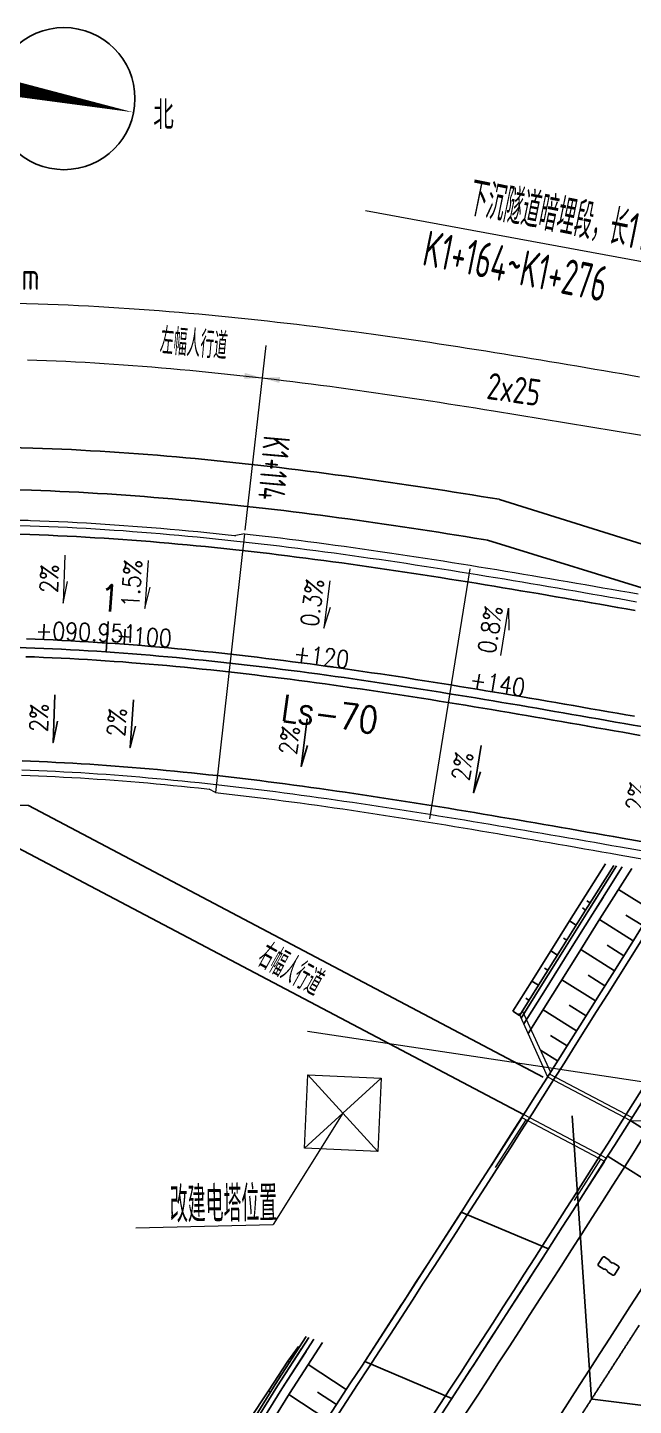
# Model space of a CAD drawing. Extents: x 45837 to 287007, y -98586 to 328021.
# Drawn here: x 123164 to 125212, y -27979 to -23325 of the extents above; entities that cross this region are included whole.
import ezdxf
from ezdxf.enums import TextEntityAlignment as Align

# ---------------------------------------------------------------- set-up
doc = ezdxf.new("R2010")
doc.units = 0
doc.header["$LTSCALE"] = 1000
doc.header["$MEASUREMENT"] = 0
for name, pattern in [('ACAD_ISO04W100', [30, 24, -3, 0, -3]), ('CENTER', [50.8, 31.75, -6.35, 6.35, -6.35]), ('DASH', [0.35, 0.25, -0.1]), ('HIDDEN', [9.525, 6.35, -3.175])]:
    doc.linetypes.add(name, pattern=pattern)
for name, color, linetype in [('0-文字', 7, 'Continuous'), ('0-段落划分', 2, 'Continuous'), ('canshu', 1, 'Continuous'), ('DIM_SYMB', 3, 'Continuous'), ('LMBG-数据', 7, 'Continuous'), ('PUB_TEXT', 7, 'Continuous'), ('ql', 7, 'Continuous'), ('station', 6, 'Continuous'), ('zhix', 5, 'ACAD_ISO04W100'), ('分隔带', 3, 'Continuous'), ('桥-立柱', 5, 'Continuous'), ('桥梁', 6, 'Continuous'), ('路基边线', 1, 'Continuous'), ('路面边线', 7, 'Continuous')]:
    doc.layers.add(name, color=color, linetype=linetype)
doc.layers.add('标注', color=4, linetype='Continuous', lineweight=15)
doc.layers.add('隧道', color=6, linetype='Continuous', lineweight=5)
doc.styles.add('_TCH_DIM', font='SIMPLEX', dxfattribs={"bigfont": 'GBCBIG'})
doc.styles.add('GTF_XW', font='simplex1.shx', dxfattribs={"width": 0.7, "bigfont": 'hztxt.shx'})
doc.styles.get("Standard").update_dxf_attribs({"font": 'gbenor.shx', "bigfont": 'gbcbig.shx'})

# ---------------------------------------------------------------- blocks, each defined once
blk = doc.blocks.new('LMBG.RZHP..11主线正向')
at = {"layer": 'LMBG-数据', "style": 'GTF_XW', "width": 0.85}
blk.add_attdef('ZRZH', (0.2, -0.2), '', height=0.4, rotation=270, dxfattribs=at)
blk = doc.blocks.new('LMBG.ZXUP..11主线正向')
at = {"layer": 'LMBG-数据', "lineweight": -2}
blk.add_lwpolyline([(-0.54, 0.8), (0.54, 0.8), (0.053, 0.886)], dxfattribs=at)
at = {"layer": 'LMBG-数据', "lineweight": -2, "style": 'GTF_XW', "width": 0.85}
for tag, p in [('ZXCDKD', (0, 1.206)), ('ZXCDPD', (0, 0.468))]:
    blk.add_attdef(tag, text='', height=0.4, rotation=180, dxfattribs=at).set_placement(p, align=Align.MIDDLE)
blk = doc.blocks.new('LMBG.ZXDP..11主线正向')
at = {"layer": 'LMBG-数据', "lineweight": -2}
blk.add_lwpolyline([(0.54, 0.8), (-0.54, 0.8), (-0.053, 0.886)], dxfattribs=at)
at = {"layer": 'LMBG-数据', "lineweight": -2, "style": 'GTF_XW', "width": 0.85}
for tag, p in [('ZXCDKD', (0, 1.206)), ('ZXCDPD', (0, 0.468))]:
    blk.add_attdef(tag, text='', height=0.4, rotation=180, dxfattribs=at).set_placement(p, align=Align.MIDDLE)
blk = doc.blocks.new('LMBG.YXDP..11主线正向')
at = {"layer": 'LMBG-数据', "color": 0, "linetype": 'ByBlock', "lineweight": -2}
blk.add_lwpolyline([(-0.541, 0.683), (0.539, 0.683), (0.052, 0.768)], dxfattribs=at)
at = {"layer": 'LMBG-数据', "color": 0, "linetype": 'ByBlock', "lineweight": -2, "style": 'GTF_XW', "width": 0.85}
for tag, p in [('YXCDKD', (-0.007, 1.063)), ('YXCDPD', (-0.011, 0.344))]:
    blk.add_attdef(tag, text='', height=0.4, rotation=180, dxfattribs=at).set_placement(p, align=Align.MIDDLE)
blk = doc.blocks.new('ac')
at = {"color": 5, "linetype": 'CENTER'}
for p, q in [((-9952697.048, 2543679.862), (-9952688.784, 2543671.598)), ((-9952697.048, 2543671.598), (-9952688.784, 2543679.862))]:
    blk.add_line(p, q, dxfattribs=at)
at = {"color": 5}
blk.add_lwpolyline([(-9952697.048, 2543679.862), (-9952688.784, 2543679.862), (-9952688.784, 2543671.598), (-9952697.048, 2543671.598)], close=True, dxfattribs=at)
at = {"layer": '0-段落划分', "color": 2, "linetype": 'Continuous'}
for p, q in [((-9952717.351, 2543709.454), (-9952719.556, 2543705.549)), ((-9952715.605, 2543708.479), (-9952716.702, 2543706.526)), ((-9952713.862, 2543707.499), (-9952716.059, 2543703.589)), ((-9952712.119, 2543706.517), (-9952713.219, 2543704.564)), ((-9952710.377, 2543705.535), (-9952712.581, 2543701.631)), ((-9952708.635, 2543704.552), (-9952709.737, 2543702.601)), ((-9952706.894, 2543703.567), (-9952709.098, 2543699.67)), ((-9952717.873, 2543702.432), (-9952718.089, 2543702.05)), ((-9952717.058, 2543701.971), (-9952717.273, 2543701.589)), ((-9952705.154, 2543702.582), (-9952706.256, 2543700.637)), ((-9952703.414, 2543701.595), (-9952705.618, 2543697.712)), ((-9952715.315, 2543700.99), (-9952715.747, 2543700.223)), ((-9952713.573, 2543700.008), (-9952713.789, 2543699.624)), ((-9952701.675, 2543700.607), (-9952702.776, 2543698.67)), ((-9952711.83, 2543699.027), (-9952712.264, 2543698.256)), ((-9952699.937, 2543699.618), (-9952701.063, 2543697.64)), ((-9952710.087, 2543698.046), (-9952710.305, 2543697.66)), ((-9952708.344, 2543697.065), (-9952708.78, 2543696.289)), ((-9952706.601, 2543696.085), (-9952706.82, 2543695.695)), ((-9952704.857, 2543695.105), (-9952705.297, 2543694.322)), ((-9952661.852, 2543677.584), (-9952664.458, 2543673.154)), ((-9952660.128, 2543676.57), (-9952661.429, 2543674.36)), ((-9952658.405, 2543675.555), (-9952661.003, 2543671.149)), ((-9952666.376, 2543672.072), (-9952666.43, 2543671.978)), ((-9952664.646, 2543671.067), (-9952664.762, 2543670.868)), ((-9952662.917, 2543670.062), (-9952662.978, 2543669.957)), ((-9952661.179, 2543669.073), (-9952661.313, 2543668.833))]:
    blk.add_line(p, q, dxfattribs=at)
at = {"layer": '0-段落划分', "color": 2, "flags": 128}
blk.add_lwpolyline([(-9952659.912, 2543703.971, -0.0000252), (-9952660.247, 2543704.166, -0.0000254), (-9952660.583, 2543704.362, -0.0000256), (-9952660.918, 2543704.557, -0.0000257), (-9952661.253, 2543704.752, -0.0000259), (-9952661.589, 2543704.947, -0.0000261), (-9952661.924, 2543705.142, -0.0000262), (-9952662.26, 2543705.337, -0.0000264), (-9952662.595, 2543705.533, -0.0000266), (-9952662.931, 2543705.728, -0.0000267), (-9952663.266, 2543705.922, -0.0000269), (-9952663.602, 2543706.117, -0.0000271), (-9952663.937, 2543706.312, -0.0000273), (-9952664.273, 2543706.507, -0.0000274), (-9952664.608, 2543706.702, -0.0000276), (-9952664.944, 2543706.897, -0.0000278), (-9952665.279, 2543707.091, -0.0000279), (-9952665.615, 2543707.286, -0.0000281), (-9952665.95, 2543707.481, -0.0000283), (-9952666.286, 2543707.675, -0.0000284), (-9952666.622, 2543707.87, -0.0000286), (-9952666.957, 2543708.065, -0.0000288), (-9952667.293, 2543708.259, -0.000029), (-9952667.629, 2543708.453, -0.0000291), (-9952667.964, 2543708.648, -0.0000293), (-9952668.3, 2543708.842, -0.0000295), (-9952668.636, 2543709.037, -0.0000296), (-9952668.972, 2543709.231, -0.0000298), (-9952669.307, 2543709.425, -0.00003), (-9952669.643, 2543709.619, -0.0000301), (-9952669.979, 2543709.813, -0.0000303), (-9952670.315, 2543710.007, -0.0000305), (-9952670.651, 2543710.202, -0.0000305)], format="xyb", dxfattribs=at)
at = {"layer": '0-段落划分', "color": 2, "linetype": 'Continuous', "flags": 128}
for points in [[(-9952721.966, 2543706.933), (-9952716.126, 2543703.627), (-9952716.126, 2543703.627)], [(-9952722.225, 2543704.897), (-9952717.058, 2543701.971), (-9952717.058, 2543701.971)], [(-9952722.184, 2543705.219), (-9952716.911, 2543702.232), (-9952716.911, 2543702.232)], [(-9952722.102, 2543705.862), (-9952716.617, 2543702.755), (-9952716.617, 2543702.755)], [(-9952722.346, 2543703.949), (-9952715.747, 2543700.223), (-9952712.264, 2543698.256), (-9952708.78, 2543696.289), (-9952705.297, 2543694.322)], [(-9952718.667, 2543703.227), (-9952716.911, 2543702.232), (-9952716.911, 2543702.232)], [(-9952718.577, 2543703.865), (-9952716.617, 2543702.755), (-9952716.617, 2543702.755)], [(-9952716.126, 2543703.627), (-9952711.778, 2543701.178), (-9952707.429, 2543698.731), (-9952702.854, 2543696.158)], [(-9952717.058, 2543701.971), (-9952712.712, 2543699.524), (-9952708.366, 2543697.078), (-9952704.88, 2543695.117)], [(-9952716.911, 2543702.232), (-9952712.565, 2543699.785), (-9952708.218, 2543697.339), (-9952704.56, 2543695.282)], [(-9952716.617, 2543702.755), (-9952712.27, 2543700.308), (-9952707.923, 2543697.861), (-9952703.92, 2543695.61)], [(-9952667.343, 2543673.675), (-9952661.607, 2543670.342), (-9952657.249, 2543667.914), (-9952652.889, 2543665.487), (-9952652.028, 2543664.983)], [(-9952667.032, 2543674.649), (-9952661.1, 2543671.202), (-9952656.74, 2543668.773), (-9952652.379, 2543666.346), (-9952651.518, 2543665.842)], [(-9952667.624, 2543672.797), (-9952662.065, 2543669.567), (-9952657.707, 2543667.139), (-9952653.349, 2543664.713), (-9952652.488, 2543664.21)], [(-9952667.53, 2543673.089), (-9952661.912, 2543669.825), (-9952657.555, 2543667.397), (-9952653.195, 2543664.971), (-9952652.335, 2543664.467)], [(-9952666.224, 2543672.33), (-9952661.912, 2543669.825), (-9952657.555, 2543667.397), (-9952653.195, 2543664.971), (-9952652.335, 2543664.467)], [(-9952665.92, 2543672.848), (-9952661.607, 2543670.342), (-9952657.249, 2543667.914), (-9952652.889, 2543665.487), (-9952652.028, 2543664.983)], [(-9952666.43, 2543671.978), (-9952664.762, 2543670.868), (-9952661.313, 2543668.833), (-9952657.866, 2543666.799), (-9952654.42, 2543664.766), (-9952651.028, 2543662.749), (-9952647.589, 2543660.691), (-9952644.148, 2543658.631), (-9952640.714, 2543656.576), (-9952637.276, 2543654.518), (-9952633.867, 2543652.462), (-9952629.659, 2543649.907), (-9952626.224, 2543647.82), (-9952622.784, 2543645.732), (-9952619.362, 2543643.653), (-9952615.942, 2543641.554), (-9952612.571, 2543639.477), (-9952610.411, 2543639.214)]]:
    blk.add_lwpolyline(points, dxfattribs=at)
at = {"layer": '0-段落划分', "color": 2}
for radius, start in [(3170.751, 58.687986), (3161.751, 58.588725), (3158.751, 58.555488), (3159.501, 58.563804), (3149.751, 58.455328), (3149.001, 58.44695)]:
    blk.add_arc((-9954257.807, 2540962.97), radius, start, 61.095892, dxfattribs=at)
at = {"layer": 'ql', "color": 1, "linetype": 'Continuous'}
for p, q in [((-9952678.754, 2543699.58), (-9952682.403, 2543689.562)), ((-9952661.421, 2543689.505), (-9952665.133, 2543679.511))]:
    blk.add_line(p, q, dxfattribs=at)
for radius, start, end in [(3159.501, 59.651022, 60.014597), (3149.001, 59.617431, 59.981004)]:
    blk.add_arc((-9954257.807, 2540962.97), radius, start, end, dxfattribs=at)
at = {"layer": 'station', "color": 0}
blk.add_line((-9952743.531, 2543646.647), (-9952746.959, 2543646.717), dxfattribs=at)
at = {"layer": 'zhix', "flags": 128}
blk.add_lwpolyline([(-9952742.366, 2543616.243, -0.0213982), (-9952743.566, 2543637.598), (-9952743.578, 2543638.598), (-9952743.585, 2543639.598), (-9952743.589, 2543640.598), (-9952743.589, 2543641.598), (-9952743.585, 2543642.598), (-9952743.577, 2543643.598), (-9952743.565, 2543644.598), (-9952743.55, 2543645.598), (-9952743.532, 2543646.598), (-9952743.51, 2543647.597), (-9952743.484, 2543648.597), (-9952743.455, 2543649.597), (-9952743.423, 2543650.596), (-9952743.388, 2543651.596), (-9952743.349, 2543652.595), (-9952743.307, 2543653.594), (-9952743.263, 2543654.593), (-9952743.215, 2543655.592), (-9952743.164, 2543656.59), (-9952743.11, 2543657.589), (-9952743.054, 2543658.587), (-9952742.994, 2543659.586), (-9952742.932, 2543660.584), (-9952742.867, 2543661.582), (-9952742.8, 2543662.579), (-9952742.73, 2543663.577), (-9952742.657, 2543664.574), (-9952742.583, 2543665.571), (-9952742.505, 2543666.568), (-9952742.425, 2543667.565), (-9952742.344, 2543668.562), (-9952742.259, 2543669.558), (-9952742.173, 2543670.555), (-9952742.085, 2543671.551), (-9952741.994, 2543672.547), (-9952741.902, 2543673.542), (-9952741.807, 2543674.538), (-9952741.711, 2543675.533), (-9952741.613, 2543676.528), (-9952741.513, 2543677.523), (-9952741.411, 2543678.518), (-9952741.308, 2543679.513), (-9952741.203, 2543680.507), (-9952741.097, 2543681.502), (-9952740.989, 2543682.496), (-9952740.88, 2543683.49), (-9952740.769, 2543684.484), (-9952740.657, 2543685.477), (-9952740.544, 2543686.471), (-9952740.43, 2543687.464), (-9952740.314, 2543688.458), (-9952740.198, 2543689.451), (-9952740.08, 2543690.444), (-9952739.961, 2543691.437), (-9952739.842, 2543692.43), (-9952739.722, 2543693.423), (-9952739.601, 2543694.415), (-9952739.479, 2543695.408), (-9952739.356, 2543696.4), (-9952739.233, 2543697.393), (-9952739.109, 2543698.385), (-9952738.985, 2543699.377), (-9952738.86, 2543700.369), (-9952738.735, 2543701.361), (-9952738.61, 2543702.354), (-9952738.484, 2543703.346), (-9952738.358, 2543704.338), (-9952738.232, 2543705.33), (-9952738.106, 2543706.322), (-9952737.98, 2543707.314), (-9952712.843, 2543904.761)], format="xyb", dxfattribs=at)
at = {"layer": '分隔带'}
for p, q in [((-9952693.594, 2543708.164), (-9952662.265, 2543763.44)), ((-9952752.127, 2543712.189), (-9952758.131, 2543688.962))]:
    blk.add_line(p, q, dxfattribs=at)
at = {"layer": '分隔带', "flags": 128}
for points in [[(-9952744.566, 2543637.586), (-9952744.578, 2543638.589), (-9952744.585, 2543639.593), (-9952744.589, 2543640.596), (-9952744.589, 2543641.6), (-9952744.584, 2543642.604), (-9952744.577, 2543643.608), (-9952744.565, 2543644.611), (-9952744.55, 2543645.615), (-9952744.532, 2543646.618), (-9952744.509, 2543647.621), (-9952744.484, 2543648.624), (-9952744.455, 2543649.627), (-9952744.423, 2543650.63), (-9952744.387, 2543651.633), (-9952744.348, 2543652.635), (-9952744.307, 2543653.637), (-9952744.262, 2543654.639), (-9952744.214, 2543655.641), (-9952744.163, 2543656.643), (-9952744.109, 2543657.644), (-9952744.052, 2543658.645), (-9952743.992, 2543659.646), (-9952743.93, 2543660.647), (-9952743.865, 2543661.648), (-9952743.798, 2543662.648), (-9952743.727, 2543663.648), (-9952743.655, 2543664.648), (-9952743.58, 2543665.648), (-9952743.502, 2543666.647), (-9952743.422, 2543667.646), (-9952743.34, 2543668.645), (-9952743.256, 2543669.644), (-9952743.169, 2543670.642), (-9952743.081, 2543671.64), (-9952742.99, 2543672.638), (-9952742.897, 2543673.636), (-9952742.803, 2543674.633), (-9952742.706, 2543675.63), (-9952742.608, 2543676.627), (-9952742.508, 2543677.624), (-9952742.406, 2543678.621), (-9952742.303, 2543679.617), (-9952742.198, 2543680.613), (-9952742.091, 2543681.609), (-9952741.983, 2543682.604), (-9952741.874, 2543683.6), (-9952741.763, 2543684.595), (-9952741.651, 2543685.59), (-9952741.538, 2543686.585), (-9952741.423, 2543687.579), (-9952741.307, 2543688.574), (-9952741.191, 2543689.568), (-9952741.073, 2543690.562), (-9952740.954, 2543691.556), (-9952740.835, 2543692.549), (-9952740.714, 2543693.543), (-9952740.593, 2543694.536), (-9952740.471, 2543695.53), (-9952740.349, 2543696.523), (-9952740.225, 2543697.516), (-9952740.102, 2543698.509), (-9952739.977, 2543699.501), (-9952739.853, 2543700.494), (-9952739.727, 2543701.487), (-9952739.602, 2543702.479), (-9952739.476, 2543703.471), (-9952739.35, 2543704.464), (-9952739.224, 2543705.456), (-9952739.098, 2543706.448)], [(-9952742.567, 2543637.611), (-9952742.578, 2543638.607), (-9952742.585, 2543639.604), (-9952742.589, 2543640.6), (-9952742.589, 2543641.596), (-9952742.585, 2543642.592), (-9952742.577, 2543643.588), (-9952742.565, 2543644.585), (-9952742.55, 2543645.581), (-9952742.532, 2543646.577), (-9952742.51, 2543647.574), (-9952742.485, 2543648.57), (-9952742.456, 2543649.566), (-9952742.424, 2543650.562), (-9952742.389, 2543651.559), (-9952742.35, 2543652.555), (-9952742.308, 2543653.551), (-9952742.264, 2543654.547), (-9952742.216, 2543655.542), (-9952742.165, 2543656.538), (-9952742.112, 2543657.534), (-9952742.055, 2543658.529), (-9952741.996, 2543659.525), (-9952741.934, 2543660.52), (-9952741.87, 2543661.515), (-9952741.802, 2543662.511), (-9952741.732, 2543663.506), (-9952741.66, 2543664.501), (-9952741.585, 2543665.495), (-9952741.508, 2543666.49), (-9952741.429, 2543667.484), (-9952741.347, 2543668.479), (-9952741.263, 2543669.473), (-9952741.177, 2543670.467), (-9952741.089, 2543671.461), (-9952740.998, 2543672.455), (-9952740.906, 2543673.449), (-9952740.812, 2543674.442), (-9952740.716, 2543675.436), (-9952740.618, 2543676.429), (-9952740.518, 2543677.423), (-9952740.417, 2543678.416), (-9952740.314, 2543679.409), (-9952740.209, 2543680.402), (-9952740.103, 2543681.395), (-9952739.995, 2543682.387), (-9952739.886, 2543683.38), (-9952739.775, 2543684.372), (-9952739.664, 2543685.365), (-9952739.551, 2543686.357), (-9952739.436, 2543687.35), (-9952739.321, 2543688.342), (-9952739.205, 2543689.334), (-9952739.087, 2543690.326), (-9952738.969, 2543691.318), (-9952738.849, 2543692.31), (-9952738.729, 2543693.302), (-9952738.608, 2543694.294), (-9952738.486, 2543695.286), (-9952738.364, 2543696.278), (-9952738.241, 2543697.269), (-9952738.117, 2543698.261), (-9952737.993, 2543699.253), (-9952737.868, 2543700.245), (-9952737.743, 2543701.236), (-9952737.618, 2543702.228), (-9952737.492, 2543703.22), (-9952737.366, 2543704.212), (-9952737.24, 2543705.204), (-9952737.114, 2543706.195), (-9952736.988, 2543707.187)], [(-9952698.031, 2543698.093), (-9952725.828, 2543638.702)]]:
    blk.add_lwpolyline(points, dxfattribs=at)
for points in [[(-9952760.197, 2543616.243, -0.0197694), (-9952761.315, 2543637.379), (-9952761.327, 2543638.431), (-9952761.335, 2543639.5), (-9952761.339, 2543640.569), (-9952761.339, 2543641.636), (-9952761.334, 2543642.703), (-9952761.326, 2543643.768), (-9952761.314, 2543644.833), (-9952761.298, 2543645.896), (-9952761.278, 2543646.958), (-9952761.255, 2543648.019), (-9952761.228, 2543649.079), (-9952761.197, 2543650.138), (-9952761.163, 2543651.196), (-9952761.126, 2543652.252), (-9952761.085, 2543653.308), (-9952761.041, 2543654.362), (-9952760.994, 2543655.415), (-9952760.943, 2543656.468), (-9952760.89, 2543657.518), (-9952760.833, 2543658.568), (-9952760.774, 2543659.617), (-9952760.712, 2543660.664), (-9952760.646, 2543661.71), (-9952760.579, 2543662.755), (-9952760.508, 2543663.799), (-9952760.435, 2543664.841), (-9952760.359, 2543665.883), (-9952760.281, 2543666.923), (-9952760.2, 2543667.962), (-9952760.117, 2543669), (-9952760.032, 2543670.036), (-9952759.945, 2543671.072), (-9952759.855, 2543672.106), (-9952759.763, 2543673.139), (-9952759.67, 2543674.171), (-9952759.574, 2543675.201), (-9952759.476, 2543676.23), (-9952759.377, 2543677.259), (-9952759.276, 2543678.286), (-9952759.173, 2543679.311), (-9952759.068, 2543680.336), (-9952758.962, 2543681.359), (-9952758.854, 2543682.382), (-9952758.745, 2543683.403), (-9952758.634, 2543684.423), (-9952758.522, 2543685.441), (-9952758.409, 2543686.459), (-9952758.294, 2543687.475), (-9952758.179, 2543688.49), (-9952758.119, 2543689.011)], [(-9952724.522, 2543616.243, -0.0242298), (-9952725.828, 2543638.702)]]:
    blk.add_lwpolyline(points, format="xyb", dxfattribs=at)
at = {"layer": '标注', "linetype": 'ByBlock'}
for p, q in [((-9952686.157, 2543824.91), (-9952701.901, 2543671.31)), ((-9952692.916, 2543675.73), (-9952680.014, 2543668.477)), ((-9952678.923, 2543653.055), (-9952680.014, 2543668.477))]:
    blk.add_line(p, q, dxfattribs=at)
at = {"layer": '标注'}
for p, q in [((-9952772.69, 2543688.964), (-9952769.382, 2543717.41)), ((-9952772.924, 2543686.924), (-9952772.807, 2543687.945)), ((-9952772.807, 2543687.945), (-9952772.69, 2543688.964)), ((-9952773.039, 2543685.901), (-9952772.924, 2543686.924)), ((-9952773.265, 2543683.852), (-9952773.153, 2543684.877)), ((-9952773.153, 2543684.877), (-9952773.039, 2543685.901)), ((-9952773.377, 2543682.825), (-9952773.265, 2543683.852)), ((-9952773.595, 2543680.767), (-9952773.487, 2543681.797)), ((-9952773.487, 2543681.797), (-9952773.377, 2543682.825)), ((-9952773.702, 2543679.736), (-9952773.595, 2543680.767)), ((-9952773.912, 2543677.67), (-9952773.808, 2543678.704)), ((-9952773.808, 2543678.704), (-9952773.702, 2543679.736)), ((-9952774.014, 2543676.634), (-9952773.912, 2543677.67)), ((-9952774.212, 2543674.559), (-9952774.114, 2543675.597)), ((-9952774.114, 2543675.597), (-9952774.014, 2543676.634)), ((-9952774.309, 2543673.519), (-9952774.212, 2543674.559)), ((-9952774.496, 2543671.435), (-9952774.404, 2543672.478)), ((-9952774.404, 2543672.478), (-9952774.309, 2543673.519)), ((-9952774.587, 2543670.39), (-9952774.496, 2543671.435)), ((-9952774.761, 2543668.297), (-9952774.675, 2543669.345)), ((-9952774.675, 2543669.345), (-9952774.587, 2543670.39)), ((-9952774.845, 2543667.249), (-9952774.761, 2543668.297)), ((-9952775.006, 2543665.147), (-9952774.927, 2543666.198)), ((-9952774.927, 2543666.198), (-9952774.845, 2543667.249)), ((-9952775.082, 2543664.094), (-9952775.006, 2543665.147)), ((-9952778.819, 2543662.964), (-9952757.949, 2543661.608)), ((-9952775.227, 2543661.983), (-9952775.156, 2543663.039)), ((-9952775.156, 2543663.039), (-9952775.082, 2543664.094)), ((-9952775.296, 2543660.925), (-9952775.227, 2543661.983)), ((-9952775.425, 2543658.806), (-9952775.362, 2543659.866)), ((-9952775.362, 2543659.866), (-9952775.296, 2543660.925)), ((-9952775.485, 2543657.744), (-9952775.425, 2543658.806)), ((-9952775.597, 2543655.616), (-9952775.543, 2543656.681)), ((-9952775.543, 2543656.681), (-9952775.485, 2543657.744)), ((-9952775.648, 2543654.549), (-9952775.597, 2543655.616)), ((-9952775.74, 2543652.413), (-9952775.696, 2543653.482)), ((-9952775.696, 2543653.482), (-9952775.648, 2543654.549)), ((-9952775.782, 2543651.342), (-9952775.74, 2543652.413)), ((-9952775.82, 2543650.27), (-9952775.782, 2543651.342)), ((-9952775.885, 2543648.122), (-9952775.854, 2543649.197)), ((-9952775.854, 2543649.197), (-9952775.82, 2543650.27)), ((-9952775.913, 2543647.046), (-9952775.885, 2543648.122)), ((-9952775.956, 2543644.889), (-9952775.936, 2543645.968)), ((-9952775.936, 2543645.968), (-9952775.913, 2543647.046)), ((-9952775.973, 2543643.809), (-9952775.956, 2543644.889)), ((-9952775.993, 2543641.645), (-9952775.985, 2543642.728)), ((-9952775.985, 2543642.728), (-9952775.973, 2543643.809)), ((-9952775.998, 2543640.56), (-9952775.993, 2543641.645)), ((-9952775.998, 2543639.475), (-9952775.998, 2543640.56)), ((-9952775.994, 2543638.388), (-9952775.998, 2543639.475)), ((-9952775.986, 2543637.3), (-9952775.994, 2543638.388)), ((-9952775.974, 2543636.234), (-9952775.986, 2543637.3))]:
    blk.add_line(p, q, dxfattribs=at)
at = {"layer": '标注', "linetype": 'ByBlock', "flags": 128}
blk.add_lwpolyline([(-9952781.281, 2543616.243, -0.0181028), (-9952782.314, 2543637.12), (-9952782.326, 2543638.233), (-9952782.335, 2543639.385), (-9952782.339, 2543640.534), (-9952782.339, 2543641.682), (-9952782.334, 2543642.827), (-9952782.325, 2543643.97), (-9952782.312, 2543645.11), (-9952782.295, 2543646.248), (-9952782.274, 2543647.384), (-9952782.249, 2543648.518), (-9952782.22, 2543649.649), (-9952782.187, 2543650.778), (-9952782.151, 2543651.905), (-9952782.111, 2543653.03), (-9952782.068, 2543654.152), (-9952782.021, 2543655.271), (-9952781.971, 2543656.389), (-9952781.918, 2543657.504), (-9952781.861, 2543658.616), (-9952781.801, 2543659.726), (-9952781.738, 2543660.834), (-9952781.673, 2543661.94), (-9952781.604, 2543663.043), (-9952781.533, 2543664.143), (-9952781.458, 2543665.242), (-9952781.382, 2543666.338), (-9952781.302, 2543667.431), (-9952781.22, 2543668.522), (-9952781.136, 2543669.611), (-9952781.049, 2543670.697), (-9952780.96, 2543671.781), (-9952780.868, 2543672.862), (-9952780.775, 2543673.941), (-9952780.679, 2543675.018), (-9952780.582, 2543676.092), (-9952780.482, 2543677.164), (-9952780.381, 2543678.233), (-9952780.277, 2543679.3), (-9952780.172, 2543680.365), (-9952780.066, 2543681.427), (-9952779.958, 2543682.487), (-9952779.848, 2543683.544), (-9952779.737, 2543684.599), (-9952779.624, 2543685.652), (-9952779.51, 2543686.702), (-9952779.395, 2543687.75), (-9952779.279, 2543688.795), (-9952779.161, 2543689.839), (-9952779.043, 2543690.88), (-9952778.923, 2543691.918), (-9952778.802, 2543692.954), (-9952778.681, 2543693.988), (-9952778.561, 2543695.001), (-9952778.438, 2543696.031), (-9952778.314, 2543697.059), (-9952778.19, 2543698.085), (-9952778.065, 2543699.108), (-9952777.94, 2543700.129), (-9952777.814, 2543701.148), (-9952777.688, 2543702.165), (-9952777.562, 2543703.179), (-9952777.435, 2543704.191), (-9952777.308, 2543705.201)], format="xyb", dxfattribs=at)
at = {"layer": '标注'}
for points in [[(-9952774.694, 2543664.696), (-9952775.359, 2543664.747), (-9952775.177, 2543662.727)], [(-9952775.643, 2543660.754), (-9952774.978, 2543660.709), (-9952775.177, 2543662.727)]]:
    blk.add_solid(points, dxfattribs=at)
at = {"layer": '桥-立柱', "color": 1, "linetype": 'Continuous'}
for p, q in [((-9952677.792, 2543706.528), (-9952678.141, 2543705.922)), ((-9952677.655, 2543706.565), (-9952677.792, 2543706.528)), ((-9952677.58, 2543706.695), (-9952677.655, 2543706.565)), ((-9952677.58, 2543706.695), (-9952677.505, 2543706.825)), ((-9952677.542, 2543706.961), (-9952677.193, 2543707.568)), ((-9952677.505, 2543706.825), (-9952677.542, 2543706.961)), ((-9952676.988, 2543707.623), (-9952676.208, 2543707.174)), ((-9952676.789, 2543706.066), (-9952676.714, 2543706.196)), ((-9952676.639, 2543706.326), (-9952676.714, 2543706.196)), ((-9952676.502, 2543706.362), (-9952676.639, 2543706.326)), ((-9952676.153, 2543706.969), (-9952676.502, 2543706.362)), ((-9952678.086, 2543705.717), (-9952677.306, 2543705.267)), ((-9952677.101, 2543705.323), (-9952676.752, 2543705.929)), ((-9952676.752, 2543705.929), (-9952676.789, 2543706.066))]:
    blk.add_line(p, q, dxfattribs=at)
for centre, start, end in [((-9952677.063, 2543707.493), 60.05149, 150.05149), ((-9952676.283, 2543707.044), 330.05149, 60.05149), ((-9952678.011, 2543705.847), 150.05149, 240.05149), ((-9952677.231, 2543705.397), 240.05149, 330.05149)]:
    blk.add_arc(centre, 0.15, start, end, dxfattribs=at)
at = {"layer": '桥梁', "color": 7}
for p, q in [((-9952660.436, 2543727.582), (-9952662.075, 2543705.36)), ((-9952693.835, 2543701.54), (-9952662.092, 2543705.24))]:
    blk.add_line(p, q, dxfattribs=at)
at = {"layer": '路基边线'}
for p, q in [((-9952689.461, 2543705.822), (-9952658.132, 2543761.098)), ((-9952756.839, 2543712.789), (-9952762.745, 2543690.091))]:
    blk.add_line(p, q, dxfattribs=at)
at = {"layer": '路基边线', "flags": 128}
blk.add_lwpolyline([(-9952693.729, 2543696.079), (-9952721.065, 2543637.672)], dxfattribs=at)
blk.add_lwpolyline([(-9952764.967, 2543616.243, -0.0193698), (-9952766.065, 2543637.32), (-9952766.077, 2543638.386), (-9952766.085, 2543639.474), (-9952766.089, 2543640.561), (-9952766.089, 2543641.647), (-9952766.084, 2543642.731), (-9952766.076, 2543643.814), (-9952766.063, 2543644.895), (-9952766.047, 2543645.976), (-9952766.027, 2543647.054), (-9952766.003, 2543648.132), (-9952765.976, 2543649.208), (-9952765.945, 2543650.283), (-9952765.91, 2543651.356), (-9952765.872, 2543652.428), (-9952765.831, 2543653.499), (-9952765.786, 2543654.568), (-9952765.739, 2543655.636), (-9952765.687, 2543656.702), (-9952765.633, 2543657.767), (-9952765.576, 2543658.83), (-9952765.516, 2543659.892), (-9952765.453, 2543660.953), (-9952765.387, 2543662.012), (-9952765.318, 2543663.069), (-9952765.247, 2543664.125), (-9952765.173, 2543665.18), (-9952765.096, 2543666.233), (-9952765.017, 2543667.285), (-9952764.936, 2543668.335), (-9952764.852, 2543669.384), (-9952764.766, 2543670.431), (-9952764.677, 2543671.477), (-9952764.587, 2543672.521), (-9952764.494, 2543673.564), (-9952764.4, 2543674.605), (-9952764.303, 2543675.645), (-9952764.205, 2543676.683), (-9952764.104, 2543677.72), (-9952764.002, 2543678.756), (-9952763.898, 2543679.79), (-9952763.793, 2543680.822), (-9952763.686, 2543681.853), (-9952763.577, 2543682.883), (-9952763.467, 2543683.911), (-9952763.356, 2543684.938), (-9952763.243, 2543685.963), (-9952763.129, 2543686.987), (-9952763.014, 2543688.01), (-9952762.898, 2543689.031), (-9952762.781, 2543690.05), (-9952762.775, 2543690.095)], format="xyb", dxfattribs=at)
at = {"layer": '路面边线', "flags": 128}
blk.add_lwpolyline([(-9952755.175, 2543616.243, -0.0202058), (-9952756.315, 2543637.44), (-9952756.327, 2543638.478), (-9952756.335, 2543639.528), (-9952756.339, 2543640.577), (-9952756.339, 2543641.626), (-9952756.334, 2543642.673), (-9952756.326, 2543643.72), (-9952756.314, 2543644.766), (-9952756.299, 2543645.812), (-9952756.279, 2543646.856), (-9952756.256, 2543647.9), (-9952756.23, 2543648.943), (-9952756.199, 2543649.986), (-9952756.166, 2543651.027), (-9952756.129, 2543652.067), (-9952756.089, 2543653.107), (-9952756.046, 2543654.146), (-9952755.999, 2543655.184), (-9952755.949, 2543656.221), (-9952755.897, 2543657.257), (-9952755.841, 2543658.292), (-9952755.782, 2543659.327), (-9952755.721, 2543660.36), (-9952755.656, 2543661.393), (-9952755.589, 2543662.425), (-9952755.52, 2543663.455), (-9952755.448, 2543664.485), (-9952755.373, 2543665.514), (-9952755.295, 2543666.542), (-9952755.216, 2543667.569), (-9952755.134, 2543668.596), (-9952755.049, 2543669.621), (-9952754.963, 2543670.645), (-9952754.874, 2543671.669), (-9952754.783, 2543672.691), (-9952754.691, 2543673.713), (-9952754.596, 2543674.734), (-9952754.499, 2543675.754), (-9952754.401, 2543676.773), (-9952754.3, 2543677.791), (-9952754.198, 2543678.808), (-9952754.094, 2543679.824), (-9952753.989, 2543680.839), (-9952753.882, 2543681.854), (-9952753.774, 2543682.867), (-9952753.664, 2543683.88), (-9952753.553, 2543684.892), (-9952753.44, 2543685.902), (-9952753.326, 2543686.912), (-9952753.211, 2543687.922), (-9952753.095, 2543688.93), (-9952752.978, 2543689.937), (-9952752.86, 2543690.944), (-9952752.742, 2543691.943), (-9952752.622, 2543692.949), (-9952752.501, 2543693.953), (-9952752.379, 2543694.957), (-9952752.257, 2543695.959), (-9952752.134, 2543696.961), (-9952752.01, 2543697.962), (-9952751.886, 2543698.963), (-9952751.761, 2543699.962), (-9952751.636, 2543700.961), (-9952751.511, 2543701.959), (-9952751.385, 2543702.956), (-9952751.259, 2543703.953), (-9952751.133, 2543704.948), (-9952751.007, 2543705.943)], format="xyb", dxfattribs=at)
blk.add_lwpolyline([(-9952730.817, 2543637.756), (-9952730.828, 2543638.718), (-9952730.835, 2543639.668), (-9952730.839, 2543640.619), (-9952730.839, 2543641.571), (-9952730.835, 2543642.523), (-9952730.827, 2543643.476), (-9952730.816, 2543644.429), (-9952730.802, 2543645.384), (-9952730.784, 2543646.339), (-9952730.763, 2543647.294), (-9952730.739, 2543648.251), (-9952730.711, 2543649.208), (-9952730.681, 2543650.165), (-9952730.647, 2543651.124), (-9952730.61, 2543652.083), (-9952730.569, 2543653.042), (-9952730.526, 2543654.002), (-9952730.48, 2543654.963), (-9952730.431, 2543655.924), (-9952730.38, 2543656.886), (-9952730.325, 2543657.848), (-9952730.268, 2543658.811), (-9952730.208, 2543659.775), (-9952730.145, 2543660.739), (-9952730.08, 2543661.703), (-9952730.012, 2543662.669), (-9952729.942, 2543663.634), (-9952729.87, 2543664.601), (-9952729.795, 2543665.567), (-9952729.717, 2543666.535), (-9952729.638, 2543667.503), (-9952729.556, 2543668.471), (-9952729.472, 2543669.44), (-9952729.386, 2543670.41), (-9952729.298, 2543671.38), (-9952729.207, 2543672.351), (-9952729.115, 2543673.322), (-9952729.021, 2543674.294), (-9952728.925, 2543675.266), (-9952728.828, 2543676.239), (-9952728.728, 2543677.212), (-9952728.627, 2543678.186), (-9952728.525, 2543679.161), (-9952728.42, 2543680.136), (-9952728.314, 2543681.112), (-9952728.207, 2543682.088), (-9952728.098, 2543683.065), (-9952727.988, 2543684.042), (-9952727.877, 2543685.02), (-9952727.764, 2543685.999), (-9952727.65, 2543686.978), (-9952727.535, 2543687.958), (-9952727.419, 2543688.945), (-9952727.301, 2543689.925), (-9952727.183, 2543690.906), (-9952727.064, 2543691.888), (-9952726.944, 2543692.871), (-9952726.824, 2543693.854), (-9952726.702, 2543694.838), (-9952726.58, 2543695.822), (-9952726.457, 2543696.807), (-9952726.334, 2543697.793), (-9952726.21, 2543698.779), (-9952726.085, 2543699.767), (-9952725.961, 2543700.754), (-9952725.835, 2543701.743), (-9952725.71, 2543702.732), (-9952725.584, 2543703.722), (-9952725.458, 2543704.712), (-9952725.332, 2543705.704), (-9952724.947, 2543708.729)], dxfattribs=at)
at = {"layer": '隧道', "color": 7}
blk.add_line((-9952788.732, 2543716.128), (-9952794.508, 2543673.463), dxfattribs=at)
at = {"layer": '隧道', "ltscale": 10}
for p, q in [((-9952693.594, 2543708.164), (-9952694.026, 2543713.722)), ((-9952698.592, 2543698.908), (-9952705.401, 2543695.412)), ((-9952698.061, 2543698.619), (-9952705.055, 2543695.027))]:
    blk.add_line(p, q, dxfattribs=at)
at = {"layer": '隧道', "linetype": 'HIDDEN', "ltscale": 2}
for p, q in [((-9952693.956, 2543708.333), (-9952698.422, 2543698.791)), ((-9952693.594, 2543708.164), (-9952698.06, 2543698.622)), ((-9952689.241, 2543705.668), (-9952693.708, 2543696.124)), ((-9952688.893, 2543705.468), (-9952693.36, 2543695.924))]:
    blk.add_line(p, q, dxfattribs=at)
at = {"layer": '隧道', "linetype": 'DASH', "ltscale": 10}
for p, q in [((-9952684.327, 2543702.261), (-9952689.106, 2543705.013)), ((-9952684.153, 2543702.738), (-9952688.893, 2543705.468)), ((-9952687.802, 2543692.721), (-9952693.36, 2543695.924)), ((-9952687.628, 2543693.198), (-9952693.147, 2543696.379))]:
    blk.add_line(p, q, dxfattribs=at)
at = {"layer": '隧道'}
for p, q in [((-9952754.81, 2543687.139), (-9952726.493, 2543683.914)), ((-9952757.548, 2543661.582), (-9952728.31, 2543659.684)), ((-9952757.548, 2543661.582), (-9952757.309, 2543660.601)), ((-9952728.31, 2543659.684), (-9952728.655, 2543658.962))]:
    blk.add_line(p, q, dxfattribs=at)
at = {"layer": '隧道', "flags": 128}
for points in [[(-9952757.548, 2543661.582), (-9952757.485, 2543662.55), (-9952757.415, 2543663.586), (-9952757.343, 2543664.621), (-9952757.268, 2543665.654), (-9952757.19, 2543666.687), (-9952757.11, 2543667.719), (-9952757.028, 2543668.749), (-9952756.943, 2543669.779), (-9952756.856, 2543670.807), (-9952756.767, 2543671.835), (-9952756.676, 2543672.861), (-9952756.583, 2543673.887), (-9952756.488, 2543674.911), (-9952756.39, 2543675.935), (-9952756.292, 2543676.957), (-9952756.191, 2543677.979), (-9952756.088, 2543678.999), (-9952755.984, 2543680.018), (-9952755.879, 2543681.037), (-9952755.771, 2543682.054), (-9952755.663, 2543683.071), (-9952755.553, 2543684.086), (-9952755.441, 2543685.1), (-9952755.328, 2543686.114), (-9952755.214, 2543687.126), (-9952755.099, 2543688.138), (-9952754.983, 2543689.148), (-9952754.865, 2543690.158), (-9952754.747, 2543691.166), (-9952754.628, 2543692.167), (-9952754.508, 2543693.174), (-9952754.387, 2543694.18), (-9952754.265, 2543695.185), (-9952754.143, 2543696.19), (-9952754.02, 2543697.193), (-9952753.896, 2543698.195), (-9952753.771, 2543699.197), (-9952753.647, 2543700.197), (-9952753.522, 2543701.197), (-9952753.396, 2543702.196), (-9952753.27, 2543703.194), (-9952753.144, 2543704.191), (-9952753.018, 2543705.187), (-9952752.892, 2543706.183)], [(-9952729.817, 2543637.769), (-9952729.828, 2543638.727), (-9952729.835, 2543639.674), (-9952729.839, 2543640.621), (-9952729.839, 2543641.568), (-9952729.835, 2543642.517), (-9952729.827, 2543643.466), (-9952729.817, 2543644.416), (-9952729.802, 2543645.367), (-9952729.785, 2543646.319), (-9952729.764, 2543647.271), (-9952729.739, 2543648.224), (-9952729.712, 2543649.177), (-9952729.681, 2543650.132), (-9952729.647, 2543651.087), (-9952729.61, 2543652.042), (-9952729.57, 2543652.999), (-9952729.527, 2543653.956), (-9952729.482, 2543654.913), (-9952729.433, 2543655.872), (-9952729.381, 2543656.831), (-9952729.327, 2543657.79), (-9952729.27, 2543658.75), (-9952729.21, 2543659.711), (-9952729.147, 2543660.673), (-9952729.082, 2543661.635), (-9952729.015, 2543662.597), (-9952728.945, 2543663.561), (-9952728.872, 2543664.524), (-9952728.798, 2543665.489), (-9952728.72, 2543666.454), (-9952728.641, 2543667.42), (-9952728.559, 2543668.386), (-9952728.476, 2543669.353), (-9952728.39, 2543670.321), (-9952728.302, 2543671.289), (-9952728.212, 2543672.257), (-9952728.12, 2543673.227), (-9952728.026, 2543674.197), (-9952727.93, 2543675.167), (-9952727.833, 2543676.138), (-9952727.734, 2543677.11), (-9952727.633, 2543678.082), (-9952727.53, 2543679.055), (-9952727.426, 2543680.029), (-9952727.32, 2543681.003), (-9952727.213, 2543681.978), (-9952727.105, 2543682.954), (-9952726.995, 2543683.93), (-9952726.883, 2543684.907), (-9952726.771, 2543685.884), (-9952726.657, 2543686.862), (-9952726.542, 2543687.841), (-9952726.425, 2543688.827), (-9952726.308, 2543689.807), (-9952726.19, 2543690.787), (-9952726.072, 2543691.768), (-9952725.952, 2543692.75), (-9952725.831, 2543693.732), (-9952725.71, 2543694.715), (-9952725.588, 2543695.699), (-9952725.465, 2543696.684), (-9952725.342, 2543697.669), (-9952725.218, 2543698.655), (-9952725.093, 2543699.641), (-9952724.968, 2543700.629), (-9952724.843, 2543701.617), (-9952724.718, 2543702.606), (-9952724.592, 2543703.596), (-9952724.466, 2543704.586), (-9952724.34, 2543705.577), (-9952723.955, 2543708.602)], [(-9952728.31, 2543659.684), (-9952728.249, 2543660.613), (-9952728.185, 2543661.573), (-9952728.117, 2543662.533), (-9952728.047, 2543663.494), (-9952727.975, 2543664.456), (-9952727.9, 2543665.418), (-9952727.823, 2543666.381), (-9952727.744, 2543667.345), (-9952727.663, 2543668.309), (-9952727.579, 2543669.274), (-9952727.493, 2543670.24), (-9952727.406, 2543671.206), (-9952727.316, 2543672.173), (-9952727.224, 2543673.141), (-9952727.13, 2543674.109), (-9952727.035, 2543675.078), (-9952726.937, 2543676.048), (-9952726.838, 2543677.018), (-9952726.738, 2543677.989), (-9952726.635, 2543678.96), (-9952726.531, 2543679.933), (-9952726.426, 2543680.906), (-9952726.319, 2543681.879), (-9952726.21, 2543682.854), (-9952726.1, 2543683.829), (-9952725.989, 2543684.804), (-9952725.877, 2543685.781), (-9952725.763, 2543686.758), (-9952725.648, 2543687.736), (-9952725.532, 2543688.721), (-9952725.415, 2543689.7), (-9952725.297, 2543690.679), (-9952725.178, 2543691.66), (-9952725.058, 2543692.641), (-9952724.938, 2543693.622), (-9952724.817, 2543694.605), (-9952724.695, 2543695.588), (-9952724.572, 2543696.572), (-9952724.449, 2543697.557), (-9952724.325, 2543698.543), (-9952724.2, 2543699.529), (-9952724.076, 2543700.516), (-9952723.95, 2543701.504), (-9952723.825, 2543702.493), (-9952723.699, 2543703.482), (-9952723.573, 2543704.473), (-9952723.447, 2543705.464), (-9952723.062, 2543708.489)], [(-9952729.218, 2543637.776), (-9952729.228, 2543638.733), (-9952729.235, 2543639.677), (-9952729.239, 2543640.622), (-9952729.239, 2543641.567), (-9952729.235, 2543642.513), (-9952729.227, 2543643.46), (-9952729.217, 2543644.408), (-9952729.202, 2543645.357), (-9952729.185, 2543646.306), (-9952729.164, 2543647.256), (-9952729.14, 2543648.207), (-9952729.112, 2543649.159), (-9952729.081, 2543650.111), (-9952729.048, 2543651.064), (-9952729.011, 2543652.018), (-9952728.971, 2543652.973), (-9952728.928, 2543653.928), (-9952728.882, 2543654.884), (-9952728.834, 2543655.84), (-9952728.782, 2543656.797), (-9952728.728, 2543657.755), (-9952728.671, 2543658.714), (-9952728.655, 2543658.962)]]:
    blk.add_lwpolyline(points, dxfattribs=at)
for points in [[(-9952756.18, 2543616.243, -0.0201172), (-9952757.315, 2543637.428), (-9952757.327, 2543638.469), (-9952757.335, 2543639.522), (-9952757.339, 2543640.575), (-9952757.339, 2543641.628), (-9952757.334, 2543642.679), (-9952757.326, 2543643.73), (-9952757.314, 2543644.78), (-9952757.298, 2543645.829), (-9952757.279, 2543646.877), (-9952757.256, 2543647.924), (-9952757.229, 2543648.97), (-9952757.199, 2543650.016), (-9952757.165, 2543651.061), (-9952757.128, 2543652.104), (-9952757.088, 2543653.147), (-9952757.045, 2543654.189), (-9952756.998, 2543655.23), (-9952756.948, 2543656.27), (-9952756.895, 2543657.309), (-9952756.839, 2543658.347), (-9952756.781, 2543659.385), (-9952756.719, 2543660.421), (-9952756.654, 2543661.456), (-9952756.587, 2543662.491), (-9952756.517, 2543663.524), (-9952756.445, 2543664.556), (-9952756.37, 2543665.588), (-9952756.293, 2543666.618), (-9952756.213, 2543667.648), (-9952756.131, 2543668.676), (-9952756.046, 2543669.704), (-9952755.959, 2543670.731), (-9952755.87, 2543671.756), (-9952755.779, 2543672.781), (-9952755.686, 2543673.805), (-9952755.591, 2543674.827), (-9952755.495, 2543675.849), (-9952755.396, 2543676.87), (-9952755.295, 2543677.89), (-9952755.193, 2543678.908), (-9952755.089, 2543679.926), (-9952754.983, 2543680.943), (-9952754.876, 2543681.959), (-9952754.768, 2543682.974), (-9952754.658, 2543683.988), (-9952754.546, 2543685.001), (-9952754.434, 2543686.014), (-9952754.32, 2543687.025), (-9952754.205, 2543688.035), (-9952754.089, 2543689.045), (-9952753.971, 2543690.053), (-9952753.853, 2543691.061), (-9952753.735, 2543692.061), (-9952753.614, 2543693.067), (-9952753.494, 2543694.073), (-9952753.372, 2543695.077), (-9952753.249, 2543696.081), (-9952753.126, 2543697.083), (-9952753.003, 2543698.085), (-9952752.878, 2543699.086), (-9952752.754, 2543700.086), (-9952752.629, 2543701.085), (-9952752.503, 2543702.084), (-9952752.377, 2543703.081), (-9952752.251, 2543704.078), (-9952752.125, 2543705.074), (-9952751.999, 2543706.069)], [(-9952757.88, 2543635.344, -0.0019643), (-9952757.915, 2543637.421), (-9952757.927, 2543638.463), (-9952757.935, 2543639.519), (-9952757.939, 2543640.574), (-9952757.939, 2543641.629), (-9952757.934, 2543642.683), (-9952757.926, 2543643.736), (-9952757.914, 2543644.788), (-9952757.898, 2543645.839), (-9952757.879, 2543646.889), (-9952757.856, 2543647.938), (-9952757.829, 2543648.987), (-9952757.799, 2543650.034), (-9952757.765, 2543651.081), (-9952757.728, 2543652.127), (-9952757.688, 2543653.171), (-9952757.644, 2543654.215), (-9952757.597, 2543655.258), (-9952757.547, 2543656.3), (-9952757.494, 2543657.341), (-9952757.438, 2543658.381), (-9952757.38, 2543659.419), (-9952757.318, 2543660.457), (-9952757.309, 2543660.601)]]:
    blk.add_lwpolyline(points, format="xyb", dxfattribs=at)
at = {"layer": 'LMBG-数据'}
ref = blk.add_blockref('LMBG.YXDP..11主线正向', (-9952730.288, 2543705.376), dxfattribs=dict(at, xscale=5, yscale=5, zscale=5, rotation=352.7463395219515))
ref.add_attrib('YXCDPD', '2%', dxfattribs={"color": 0, "linetype": 'ByBlock', "lineweight": -2, "height": 2, "rotation": 172.74634, "style": 'GTF_XW', "width": 0.85}).set_placement((-9952730.123, 2543707.091), align=Align.MIDDLE)
at = {"layer": 'LMBG-数据', "xscale": 5, "yscale": 5, "zscale": 5}
for p, rotation, values in [((-9952740.538, 2543686.52), 173.463390757202, {'ZRZH': '+140'}), ((-9952742.501, 2543666.618), 175.490059809958, {'ZRZH': '+120'}), ((-9952743.531, 2543646.647), 178.82634668022, {'ZRZH': '+100'}), ((-9952743.566, 2543637.599), 180.7661645519495, {'ZRZH': '+090.951'})]:
    blk.add_blockref('LMBG.RZHP..11主线正向', p, dxfattribs=dict(at, rotation=rotation)).add_auto_attribs(values)
at = {"layer": 'LMBG-数据', "color": 0, "linetype": 'ByBlock', "lineweight": -2}
ref = blk.add_blockref('LMBG.ZXDP..11主线正向', (-9952748.362, 2543687.417), dxfattribs=dict(at, xscale=5, yscale=5, zscale=5, rotation=353.4633907572019))
ref.add_attrib('ZXCDPD', '0.8%', dxfattribs={"lineweight": -2, "height": 2, "rotation": 173.46339, "style": 'GTF_XW', "width": 0.85}).set_placement((-9952748.096, 2543689.739), align=Align.MIDDLE)
at = {"layer": 'LMBG-数据'}
ref = blk.add_blockref('LMBG.YXDP..11主线正向', (-9952732.715, 2543685.624), dxfattribs=dict(at, xscale=5, yscale=5, zscale=5, rotation=353.4633907572019))
ref.add_attrib('YXCDPD', '2%', dxfattribs={"color": 0, "linetype": 'ByBlock', "lineweight": -2, "height": 2, "rotation": 173.46339, "style": 'GTF_XW', "width": 0.85}).set_placement((-9952732.571, 2543687.34), align=Align.MIDDLE)
at = {"layer": 'LMBG-数据', "color": 0, "linetype": 'ByBlock', "lineweight": -2}
ref = blk.add_blockref('LMBG.ZXUP..11主线正向', (-9952750.352, 2543667.237), dxfattribs=dict(at, xscale=5, yscale=5, zscale=5, rotation=355.4900598099581))
ref.add_attrib('ZXCDPD', '0.3%', dxfattribs={"lineweight": -2, "height": 2, "rotation": 175.49006, "style": 'GTF_XW', "width": 0.85}).set_placement((-9952750.168, 2543669.567), align=Align.MIDDLE)
at = {"layer": 'LMBG-数据'}
ref = blk.add_blockref('LMBG.YXDP..11主线正向', (-9952734.651, 2543665.999), dxfattribs=dict(at, xscale=5, yscale=5, zscale=5, rotation=355.4900598099581))
ref.add_attrib('YXCDPD', '2%', dxfattribs={"color": 0, "linetype": 'ByBlock', "lineweight": -2, "height": 2, "rotation": 175.49006, "style": 'GTF_XW', "width": 0.85}).set_placement((-9952734.568, 2543667.719), align=Align.MIDDLE)
at = {"layer": 'LMBG-数据', "color": 0, "linetype": 'ByBlock', "lineweight": -2}
ref = blk.add_blockref('LMBG.ZXUP..11主线正向', (-9952751.404, 2543646.808), dxfattribs=dict(at, xscale=5, yscale=5, zscale=5, rotation=358.8263466802201))
ref.add_attrib('ZXCDPD', '1.5%', dxfattribs={"lineweight": -2, "height": 2, "rotation": 178.82635, "style": 'GTF_XW', "width": 0.85}).set_placement((-9952751.356, 2543649.146), align=Align.MIDDLE)
at = {"layer": 'LMBG-数据'}
ref = blk.add_blockref('LMBG.YXDP..11主线正向', (-9952735.657, 2543646.486), dxfattribs=dict(at, xscale=5, yscale=5, zscale=5, rotation=358.8263466802201))
ref.add_attrib('YXCDPD', '2%', dxfattribs={"color": 0, "linetype": 'ByBlock', "lineweight": -2, "height": 2, "rotation": 178.82635, "style": 'GTF_XW', "width": 0.85}).set_placement((-9952735.675, 2543648.208), align=Align.MIDDLE)
at = {"layer": 'LMBG-数据', "color": 0, "linetype": 'ByBlock', "lineweight": -2}
ref = blk.add_blockref('LMBG.ZXUP..11主线正向', (-9952751.441, 2543637.493), dxfattribs=dict(at, xscale=5, yscale=5, zscale=5, rotation=0.7661645519494868))
ref.add_attrib('ZXCDPD', '2%', dxfattribs={"lineweight": -2, "height": 2, "rotation": 180.76616, "style": 'GTF_XW', "width": 0.85}).set_placement((-9952751.472, 2543639.831), align=Align.MIDDLE)
at = {"layer": 'LMBG-数据'}
ref = blk.add_blockref('LMBG.YXDP..11主线正向', (-9952735.692, 2543637.704), dxfattribs=dict(at, xscale=5, yscale=5, zscale=5, rotation=0.7661645519494868))
ref.add_attrib('YXCDPD', '2%', dxfattribs={"color": 0, "linetype": 'ByBlock', "lineweight": -2, "height": 2, "rotation": 180.76616, "style": 'GTF_XW', "width": 0.85}).set_placement((-9952735.768, 2543639.425), align=Align.MIDDLE)
at = {"layer": '0-文字', "ltscale": 1000, "width": 0.7}
for s, height, rotation, p in [('右幅人行道', 3, 63.64523, (-9952707.153, 2543672.501)), ('改建电塔位置', 4, 93.55634, (-9952682.44, 2543668.81)), ('左幅人行道', 3, 87.59772, (-9952778.527, 2543658.645))]:
    blk.add_text(s, height=height, rotation=rotation, dxfattribs=at).set_placement(p, align=Align.MIDDLE_RIGHT)
at = {"layer": 'canshu', "color": 0, "style": 'GTF_XW', "width": 0.85}
blk.add_text('Ls-70', height=3, rotation=84.75021, dxfattribs=at).set_placement((-9952737.726, 2543672.154), align=Align.MIDDLE)
at = {"layer": 'station', "color": 0, "style": 'GTF_XW', "width": 0.85}
blk.add_text('1', height=3, rotation=88.82635, dxfattribs=at).set_placement((-9952748.101, 2543646.741), align=Align.CENTER)
at = {"layer": '标注', "color": 7}
for s, rotation, width, p in [('2x25', 84.50357, 0.85, (-9952774.018, 2543688.001)), ('K1+114', 357.62901, 0.75, (-9952768.756, 2543663.206, -2.617)), ('敞口段,175m', 92.54949, 0.85, (-9952783.327, 2543624.752))]:
    blk.add_text(s, height=3, rotation=rotation, dxfattribs=dict(at, width=width)).set_placement(p)
at = {"layer": '隧道', "color": 7, "width": 0.7}
for s, p in [('下沉隧道暗埋段，长112米', (-9952792.905, 2543709.078)), ('K1+164~K1+276', (-9952787.495, 2543701.028))]:
    blk.add_text(s, height=4, rotation=81.20801, dxfattribs=at).set_placement(p, align=Align.MIDDLE_RIGHT)
blk = doc.blocks.new('zx')
at = {"layer": 'DIM_SYMB'}
blk.add_lwpolyline([(184672.4, -23518.9, 60, 0, 0), (185143.3, -23611.8, 0, 0, 0)], format="xyseb", dxfattribs=at)
blk.add_circle((184907.8, -23565.4), 240, dxfattribs=at)
at = {"layer": '标注', "linetype": 'ByBlock', "xscale": 29.99999999999998, "yscale": 29.99999999999998, "zscale": 29.99999999999998, "rotation": 267.2929497497675}
blk.add_blockref('ac', (-90141045.2, -294670498.8), dxfattribs=at)
at = {"layer": 'PUB_TEXT', "style": '_TCH_DIM'}
blk.add_text('北', height=96.5, dxfattribs=at).set_placement((185209.6, -23669.2))

msp = doc.modelspace()

# ---------------------------------------------------------------- block references
msp.add_blockref('zx', (-61620.5, 0))

doc.saveas('drawing.dxf')
